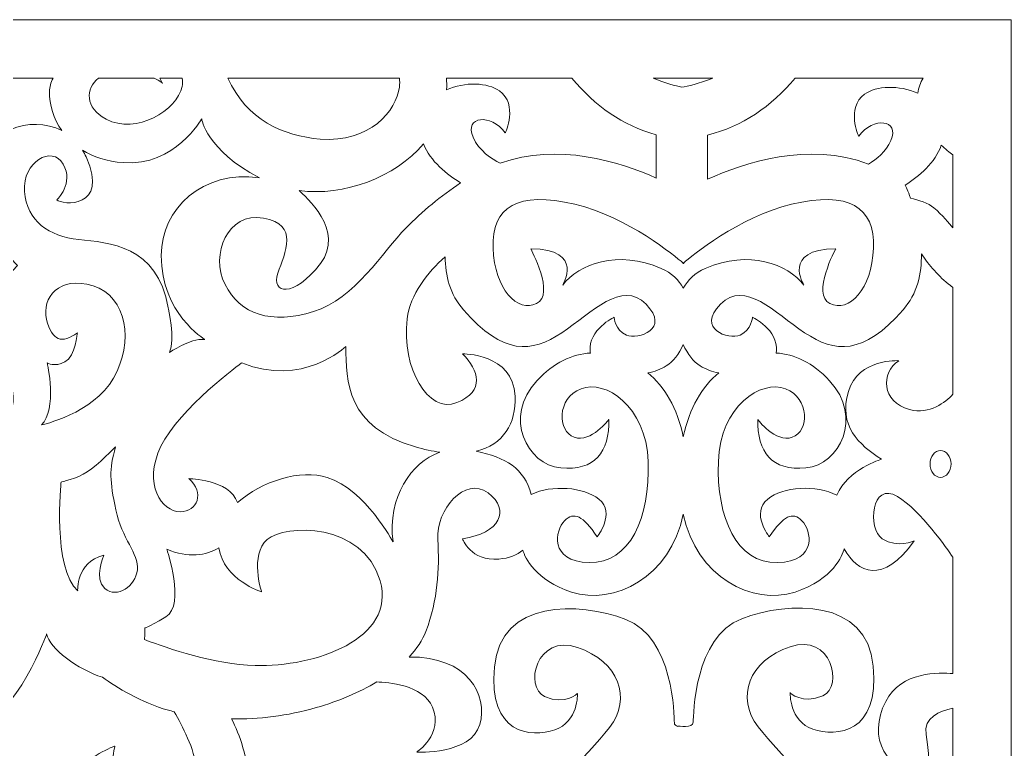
# Model space of a CAD drawing. Header units: centimetres. Extents: x 11.9 to 35.9, y -12.9 to 10.3.
# Drawn here: x 18.739 to 23.257, y 6.989 to 10.312 of the extents above; entities that cross this region are included whole.
import ezdxf

# ---------------------------------------------------------------- set-up
doc = ezdxf.new("R2010")
doc.units = ezdxf.units.CM
doc.header["$MEASUREMENT"] = 0
doc.layers.add('layer 1', color=7, linetype='Continuous')

msp = doc.modelspace()

# ---------------------------------------------------------------- linework, layer by layer
at = {"layer": 'layer 1', "color": 242, "lineweight": 9}
for points, knots in [([(11.89757, 10.312), (11.89757, 10.312), (23.25708, 10.312), (23.25708, 10.312), (23.25708, 10.312), (23.25708, 10.312), (23.25708, -12.93846), (23.25708, -12.93846), (23.25708, -12.93846), (23.25708, -12.93846), (11.89757, -12.93846), (11.89757, -12.93846), (11.89757, -12.93846), (11.89757, -12.93846), (11.89757, 10.312), (11.89757, 10.312)], [0, 0, 0, 0, 0.2, 0.2, 0.2, 0.2, 0.4, 0.4, 0.4, 0.4, 0.6, 0.6, 0.6, 0.6, 1, 1, 1, 1]), ([(18.33867, 10.04628), (18.33867, 10.04628), (18.89062, 10.04628), (18.89062, 10.04628), (18.89062, 10.04628), (18.87984, 10.02545), (18.87385, 10.00485), (18.87385, 9.98609), (18.87385, 9.98609), (18.87385, 9.92591), (18.89172, 9.8622), (18.92984, 9.8073), (18.92984, 9.8073), (18.78648, 9.88213), (18.58228, 9.80247), (18.54115, 9.64105), (18.54115, 9.64105), (18.48703, 9.42845), (18.72775, 9.1934), (18.72775, 9.1934), (18.72775, 9.1934), (18.60306, 9.07366), (18.66382, 8.87228), (18.66382, 8.87228), (18.66382, 8.87228), (18.5775, 8.9267), (18.46883, 8.94032), (18.42086, 8.80701), (18.42086, 8.80701), (18.3729, 8.67366), (18.49118, 8.61924), (18.49118, 8.61924), (18.49118, 8.61924), (18.46883, 8.68728), (18.51994, 8.76348), (18.59667, 8.7526), (18.59667, 8.7526), (18.67343, 8.74172), (18.74054, 8.61654), (18.69258, 8.5131), (18.69258, 8.5131), (18.64463, 8.40978), (18.46238, 8.41791), (18.25138, 8.57571), (18.25138, 8.57571), (18.04039, 8.73353), (17.96912, 9.03485), (17.99527, 9.22755), (17.99527, 9.22755), (18.00597, 9.30667), (18.03133, 9.37639), (18.05757, 9.43115), (18.05757, 9.43115), (18.11685, 9.37416), (18.19137, 9.34662), (18.27403, 9.34662), (18.27403, 9.34662), (18.43386, 9.34662), (18.53138, 9.50213), (18.53138, 9.50213), (18.53138, 9.50213), (18.36491, 9.47205), (18.259, 9.52791), (18.18837, 9.65666), (18.18837, 9.65666), (18.11775, 9.78545), (18.19341, 9.90997), (18.3195, 10.0259), (18.3195, 10.0259), (18.32608, 10.03194), (18.33246, 10.03877), (18.33867, 10.04628)], [0, 0, 0, 0, 0.0526316, 0.0526316, 0.0526316, 0.0526316, 0.1052632, 0.1052632, 0.1052632, 0.1052632, 0.1578947, 0.1578947, 0.1578947, 0.1578947, 0.2105263, 0.2105263, 0.2105263, 0.2105263, 0.2631579, 0.2631579, 0.2631579, 0.2631579, 0.3157895, 0.3157895, 0.3157895, 0.3157895, 0.3684211, 0.3684211, 0.3684211, 0.3684211, 0.4210526, 0.4210526, 0.4210526, 0.4210526, 0.4736842, 0.4736842, 0.4736842, 0.4736842, 0.5263158, 0.5263158, 0.5263158, 0.5263158, 0.5789474, 0.5789474, 0.5789474, 0.5789474, 0.6315789, 0.6315789, 0.6315789, 0.6315789, 0.6842105, 0.6842105, 0.6842105, 0.6842105, 0.7368421, 0.7368421, 0.7368421, 0.7368421, 0.7894737, 0.7894737, 0.7894737, 0.7894737, 0.8421053, 0.8421053, 0.8421053, 0.8421053, 0.8947368, 0.8947368, 0.8947368, 0.8947368, 1, 1, 1, 1]), ([(19.09697, 10.04628), (19.09697, 10.04628), (19.35146, 10.04628), (19.35146, 10.04628), (19.35146, 10.04628), (19.38039, 10.03387), (19.38919, 10.02265), (19.38919, 10.02265), (19.38919, 10.02265), (19.38539, 10.03085), (19.38148, 10.03872), (19.37748, 10.04628), (19.37748, 10.04628), (19.37748, 10.04628), (19.47912, 10.04628), (19.47912, 10.04628), (19.47912, 10.04628), (19.48081, 10.03244), (19.48083, 10.01984), (19.47847, 10.0086), (19.47847, 10.0086), (19.45529, 9.89892), (19.2703, 9.78647), (19.13152, 9.85959), (19.13152, 9.85959), (19.03567, 9.91011), (19.03758, 9.99954), (19.09697, 10.04628)], [0, 0, 0, 0, 0.125, 0.125, 0.125, 0.125, 0.25, 0.25, 0.25, 0.25, 0.375, 0.375, 0.375, 0.375, 0.5, 0.5, 0.5, 0.5, 0.625, 0.625, 0.625, 0.625, 0.75, 0.75, 0.75, 0.75, 1, 1, 1, 1]), ([(19.68715, 10.04628), (19.68715, 10.04628), (20.46863, 10.04628), (20.46863, 10.04628), (20.46863, 10.04628), (20.47054, 10.03385), (20.47069, 10.02036), (20.46894, 10.00595), (20.46894, 10.00595), (20.45588, 9.89848), (20.33395, 9.75017), (20.10747, 9.76875), (20.10747, 9.76875), (19.93957, 9.78248), (19.77162, 9.85738), (19.68715, 10.04628)], [0, 0, 0, 0, 0.2, 0.2, 0.2, 0.2, 0.4, 0.4, 0.4, 0.4, 0.6, 0.6, 0.6, 0.6, 1, 1, 1, 1]), ([(20.68289, 10.04628), (20.68289, 10.04628), (21.2543, 10.04628), (21.2543, 10.04628), (21.2543, 10.04628), (21.3608, 9.91982), (21.48671, 9.83008), (21.63867, 9.78842), (21.63867, 9.78842), (21.63867, 9.78842), (21.63867, 9.59128), (21.63867, 9.59128), (21.63867, 9.59128), (21.47384, 9.66492), (21.19101, 9.75415), (20.928, 9.65837), (20.928, 9.65837), (20.88923, 9.67781), (20.8314, 9.71564), (20.80483, 9.77703), (20.80483, 9.77703), (20.76296, 9.87379), (20.88557, 9.88647), (20.9514, 9.79738), (20.9514, 9.79738), (20.9514, 9.79738), (21.0112, 9.92467), (20.92447, 9.98832), (20.92447, 9.98832), (20.8725, 10.02645), (20.7669, 10.0307), (20.68346, 9.99305), (20.68346, 9.99305), (20.68488, 10.01176), (20.68461, 10.0295), (20.68289, 10.04628)], [0, 0, 0, 0, 0.1, 0.1, 0.1, 0.1, 0.2, 0.2, 0.2, 0.2, 0.3, 0.3, 0.3, 0.3, 0.4, 0.4, 0.4, 0.4, 0.5, 0.5, 0.5, 0.5, 0.6, 0.6, 0.6, 0.6, 0.7, 0.7, 0.7, 0.7, 0.8, 0.8, 0.8, 0.8, 1, 1, 1, 1]), ([(21.625, 10.04628), (21.625, 10.04628), (21.89658, 10.04628), (21.89658, 10.04628), (21.89658, 10.04628), (21.83087, 10.0205), (21.78267, 10.00959), (21.75618, 10.00506), (21.75618, 10.00506), (21.72672, 10.01128), (21.68211, 10.02329), (21.625, 10.04628)], [0, 0, 0, 0, 0.25, 0.25, 0.25, 0.25, 0.5, 0.5, 0.5, 0.5, 1, 1, 1, 1]), ([(22.27286, 10.04628), (22.27286, 10.04628), (22.85624, 10.04628), (22.85624, 10.04628), (22.85624, 10.04628), (22.84349, 10.0259), (22.83439, 10.00306), (22.83115, 9.97764), (22.83115, 9.97764), (22.74758, 10.01576), (22.64142, 10.01158), (22.58925, 9.97328), (22.58925, 9.97328), (22.50252, 9.90967), (22.56233, 9.78239), (22.56233, 9.78239), (22.56233, 9.78239), (22.62815, 9.87147), (22.75075, 9.85874), (22.70887, 9.76204), (22.70887, 9.76204), (22.6868, 9.71104), (22.64312, 9.67624), (22.60672, 9.65487), (22.60672, 9.65487), (22.33405, 9.75902), (22.03828, 9.66095), (21.87365, 9.58543), (21.87365, 9.58543), (21.87365, 9.58543), (21.87365, 9.78711), (21.87365, 9.78711), (21.87365, 9.78711), (22.03223, 9.8262), (22.16285, 9.91672), (22.27286, 10.04628)], [0, 0, 0, 0, 0.1, 0.1, 0.1, 0.1, 0.2, 0.2, 0.2, 0.2, 0.3, 0.3, 0.3, 0.3, 0.4, 0.4, 0.4, 0.4, 0.5, 0.5, 0.5, 0.5, 0.6, 0.6, 0.6, 0.6, 0.7, 0.7, 0.7, 0.7, 0.8, 0.8, 0.8, 0.8, 1, 1, 1, 1]), ([(19.02416, 9.71835), (19.03014, 9.70857), (19.03573, 9.69816), (19.04075, 9.6871), (19.04075, 9.6871), (19.14897, 9.44972), (18.92838, 9.46744), (18.90754, 9.49221), (18.90754, 9.49221), (18.90754, 9.49221), (18.98693, 9.56654), (18.9365, 9.65451), (18.9365, 9.65451), (18.88606, 9.74253), (18.74986, 9.66526), (18.75994, 9.53003), (18.75994, 9.53003), (18.77003, 9.3948), (18.87089, 9.32611), (19.0071, 9.3111), (19.0071, 9.3111), (19.14325, 9.29606), (19.36548, 9.28671), (19.41545, 8.99972), (19.41545, 8.99972), (19.41545, 8.99972), (19.44711, 8.85872), (19.42152, 8.79614), (19.42152, 8.79614), (19.42152, 8.79614), (19.511, 8.86144), (19.58136, 8.85597), (19.58136, 8.85597), (19.58136, 8.85597), (19.38314, 8.97478), (19.38314, 9.23786), (19.38314, 9.23786), (19.38314, 9.45331), (19.57413, 9.62823), (19.83039, 9.59245), (19.83039, 9.59245), (19.58747, 9.7185), (19.56747, 9.86138), (19.56747, 9.86138), (19.56747, 9.86138), (19.56747, 9.86138), (19.4455, 9.64273), (19.21032, 9.66127), (19.21032, 9.66127), (19.13483, 9.66719), (19.07315, 9.68804), (19.02416, 9.71835)], [0, 0, 0, 0, 0.0714286, 0.0714286, 0.0714286, 0.0714286, 0.1428571, 0.1428571, 0.1428571, 0.1428571, 0.2142857, 0.2142857, 0.2142857, 0.2142857, 0.2857143, 0.2857143, 0.2857143, 0.2857143, 0.3571429, 0.3571429, 0.3571429, 0.3571429, 0.4285714, 0.4285714, 0.4285714, 0.4285714, 0.5, 0.5, 0.5, 0.5, 0.5714286, 0.5714286, 0.5714286, 0.5714286, 0.6428571, 0.6428571, 0.6428571, 0.6428571, 0.7142857, 0.7142857, 0.7142857, 0.7142857, 0.7857143, 0.7857143, 0.7857143, 0.7857143, 0.8571429, 0.8571429, 0.8571429, 0.8571429, 1, 1, 1, 1]), ([(20.57881, 9.74675), (20.44863, 9.59359), (20.21577, 9.50746), (20.01118, 9.53381), (20.01118, 9.53381), (20.03728, 9.51238), (20.22357, 9.35129), (20.10891, 9.20167), (20.10891, 9.20167), (19.98583, 9.04107), (19.88193, 9.06435), (19.91471, 9.15749), (19.91471, 9.15749), (19.94755, 9.25059), (20.01319, 9.38095), (19.84905, 9.40886), (19.84905, 9.40886), (19.68494, 9.43681), (19.60564, 9.24361), (19.67404, 9.10624), (19.67404, 9.10624), (19.7424, 8.96889), (19.88537, 8.92364), (20.07695, 8.98293), (20.07695, 8.98293), (20.2686, 9.04224), (20.39056, 9.25352), (20.49943, 9.3647), (20.49943, 9.3647), (20.57157, 9.43839), (20.65898, 9.51041), (20.74781, 9.56897), (20.74781, 9.56897), (20.68546, 9.60663), (20.60976, 9.66788), (20.57881, 9.74675)], [0, 0, 0, 0, 0.1, 0.1, 0.1, 0.1, 0.2, 0.2, 0.2, 0.2, 0.3, 0.3, 0.3, 0.3, 0.4, 0.4, 0.4, 0.4, 0.5, 0.5, 0.5, 0.5, 0.6, 0.6, 0.6, 0.6, 0.7, 0.7, 0.7, 0.7, 0.8, 0.8, 0.8, 0.8, 1, 1, 1, 1]), ([(22.99136, 9.69647), (22.99136, 9.69647), (22.99136, 9.36405), (22.99136, 9.36405), (22.99136, 9.36405), (22.97581, 9.38389), (22.94324, 9.42314), (22.90525, 9.45549), (22.90525, 9.45549), (22.87884, 9.47797), (22.83545, 9.49154), (22.79837, 9.4995), (22.79837, 9.4995), (22.78675, 9.53196), (22.77698, 9.55362), (22.77435, 9.55921), (22.77435, 9.55921), (22.83747, 9.59876), (22.91124, 9.66142), (22.93836, 9.74128), (22.93836, 9.74128), (22.95723, 9.72308), (22.97576, 9.70805), (22.99136, 9.69647)], [0, 0, 0, 0, 0.1428571, 0.1428571, 0.1428571, 0.1428571, 0.2857143, 0.2857143, 0.2857143, 0.2857143, 0.4285714, 0.4285714, 0.4285714, 0.4285714, 0.5714286, 0.5714286, 0.5714286, 0.5714286, 0.7142857, 0.7142857, 0.7142857, 0.7142857, 1, 1, 1, 1]), ([(21.76258, 9.08889), (21.74187, 9.12646), (21.70931, 9.15841), (21.6621, 9.17913), (21.6621, 9.17913), (21.4639, 9.26633), (21.28552, 9.19884), (21.21287, 9.10323), (21.21287, 9.10323), (21.21287, 9.10323), (21.31525, 9.26633), (21.06748, 9.26911), (21.06748, 9.26911), (21.06748, 9.26911), (21.1798, 9.06109), (21.09388, 9.01892), (21.09388, 9.01892), (21.00801, 8.97672), (20.9023, 9.08357), (20.89565, 9.27192), (20.89565, 9.27192), (20.88907, 9.46032), (21.00801, 9.5334), (21.269, 9.47153), (21.269, 9.47153), (21.50982, 9.41446), (21.72817, 9.23288), (21.76043, 9.2052), (21.76043, 9.2052), (21.76043, 9.2052), (21.76064, 9.20167), (21.76064, 9.20167), (21.76064, 9.20167), (21.76064, 9.20167), (21.76135, 9.20225), (21.76258, 9.20336), (21.76258, 9.20336), (21.76387, 9.20225), (21.76451, 9.20167), (21.76451, 9.20167), (21.76451, 9.20167), (21.76451, 9.20167), (21.76472, 9.2052), (21.76472, 9.2052), (21.76472, 9.2052), (21.7969, 9.2328), (22.01523, 9.41443), (22.25615, 9.47153), (22.25615, 9.47153), (22.51718, 9.5334), (22.63607, 9.46032), (22.62948, 9.27192), (22.62948, 9.27192), (22.62289, 9.08357), (22.51718, 8.97672), (22.43126, 9.01892), (22.43126, 9.01892), (22.34536, 9.06109), (22.4577, 9.26911), (22.4577, 9.26911), (22.4577, 9.26911), (22.20992, 9.26633), (22.31233, 9.10323), (22.31233, 9.10323), (22.31233, 9.10323), (22.23964, 9.19884), (22.06126, 9.26633), (21.86306, 9.17913), (21.86306, 9.17913), (21.81584, 9.15841), (21.78328, 9.12646), (21.76258, 9.08889)], [0, 0, 0, 0, 0.0526316, 0.0526316, 0.0526316, 0.0526316, 0.1052632, 0.1052632, 0.1052632, 0.1052632, 0.1578947, 0.1578947, 0.1578947, 0.1578947, 0.2105263, 0.2105263, 0.2105263, 0.2105263, 0.2631579, 0.2631579, 0.2631579, 0.2631579, 0.3157895, 0.3157895, 0.3157895, 0.3157895, 0.3684211, 0.3684211, 0.3684211, 0.3684211, 0.4210526, 0.4210526, 0.4210526, 0.4210526, 0.4736842, 0.4736842, 0.4736842, 0.4736842, 0.5263158, 0.5263158, 0.5263158, 0.5263158, 0.5789474, 0.5789474, 0.5789474, 0.5789474, 0.6315789, 0.6315789, 0.6315789, 0.6315789, 0.6842105, 0.6842105, 0.6842105, 0.6842105, 0.7368421, 0.7368421, 0.7368421, 0.7368421, 0.7894737, 0.7894737, 0.7894737, 0.7894737, 0.8421053, 0.8421053, 0.8421053, 0.8421053, 0.8947368, 0.8947368, 0.8947368, 0.8947368, 1, 1, 1, 1]), ([(20.67706, 9.23267), (20.59813, 9.16097), (20.51673, 9.06167), (20.5038, 8.94959), (20.5038, 8.94959), (20.47768, 8.7235), (20.59963, 8.51594), (20.73024, 8.56781), (20.73024, 8.56781), (20.86092, 8.61971), (20.83043, 8.71608), (20.75638, 8.79024), (20.75638, 8.79024), (20.75638, 8.79024), (20.98722, 8.79392), (20.99592, 8.59749), (20.99592, 8.59749), (21.00148, 8.47208), (20.94268, 8.37632), (20.81791, 8.34654), (20.81791, 8.34654), (20.95283, 8.31872), (21.03815, 8.26868), (21.06921, 8.14949), (21.06921, 8.14949), (21.16274, 8.19456), (21.31097, 8.18347), (21.37788, 8.12836), (21.37788, 8.12836), (21.4561, 8.06391), (21.37031, 7.95664), (21.37031, 7.95664), (21.37031, 7.95664), (21.30475, 8.0532), (21.26442, 8.0725), (21.2215, 8.02962), (21.2215, 8.02962), (21.17867, 7.98669), (21.14825, 7.84442), (21.33369, 7.83919), (21.33369, 7.83919), (21.51909, 7.83389), (21.61185, 8.04433), (21.60255, 8.29943), (21.60255, 8.29943), (21.59326, 8.55462), (21.40785, 8.67298), (21.29657, 8.63087), (21.29657, 8.63087), (21.18533, 8.58878), (21.18842, 8.43624), (21.26566, 8.4099), (21.26566, 8.4099), (21.34296, 8.38364), (21.42332, 8.49149), (21.42332, 8.49149), (21.42332, 8.49149), (21.42637, 8.34418), (21.35839, 8.25475), (21.20386, 8.27056), (21.20386, 8.27056), (21.04936, 8.28631), (20.94116, 8.49938), (21.09571, 8.66771), (21.09571, 8.66771), (21.17261, 8.75145), (21.25714, 8.78896), (21.33978, 8.79387), (21.33978, 8.79387), (21.33917, 8.79669), (21.33866, 8.79948), (21.33836, 8.80237), (21.33836, 8.80237), (21.32851, 8.90082), (21.44738, 8.95699), (21.44738, 8.95699), (21.44738, 8.95699), (21.44738, 8.95699), (21.45064, 8.89797), (21.50354, 8.87551), (21.50354, 8.87551), (21.55638, 8.85298), (21.70504, 8.90361), (21.59275, 9.01609), (21.59275, 9.01609), (21.48043, 9.12853), (21.34869, 8.97922), (21.20933, 8.88656), (21.20933, 8.88656), (21.06997, 8.79392), (20.94366, 8.78277), (20.76077, 8.99035), (20.76077, 8.99035), (20.69924, 9.06016), (20.67807, 9.14748), (20.67706, 9.23267)], [0, 0, 0, 0, 0.04, 0.04, 0.04, 0.04, 0.08, 0.08, 0.08, 0.08, 0.12, 0.12, 0.12, 0.12, 0.16, 0.16, 0.16, 0.16, 0.2, 0.2, 0.2, 0.2, 0.24, 0.24, 0.24, 0.24, 0.28, 0.28, 0.28, 0.28, 0.32, 0.32, 0.32, 0.32, 0.36, 0.36, 0.36, 0.36, 0.4, 0.4, 0.4, 0.4, 0.44, 0.44, 0.44, 0.44, 0.48, 0.48, 0.48, 0.48, 0.52, 0.52, 0.52, 0.52, 0.56, 0.56, 0.56, 0.56, 0.6, 0.6, 0.6, 0.6, 0.64, 0.64, 0.64, 0.64, 0.68, 0.68, 0.68, 0.68, 0.72, 0.72, 0.72, 0.72, 0.76, 0.76, 0.76, 0.76, 0.8, 0.8, 0.8, 0.8, 0.84, 0.84, 0.84, 0.84, 0.88, 0.88, 0.88, 0.88, 0.92, 0.92, 0.92, 0.92, 1, 1, 1, 1]), ([(22.99136, 9.09242), (22.99136, 9.09242), (22.99136, 8.60593), (22.99136, 8.60593), (22.99136, 8.60593), (22.95793, 8.57054), (22.88589, 8.5115), (22.79419, 8.5363), (22.79419, 8.5363), (22.66633, 8.5709), (22.66055, 8.70448), (22.74474, 8.7589), (22.74474, 8.7589), (22.74474, 8.7589), (22.56172, 8.77124), (22.51522, 8.61792), (22.51522, 8.61792), (22.46873, 8.46458), (22.56229, 8.37547), (22.66589, 8.31012), (22.66589, 8.31012), (22.66589, 8.31012), (22.51066, 8.26261), (22.46273, 8.14602), (22.46273, 8.14602), (22.36975, 8.19506), (22.21585, 8.18481), (22.14725, 8.12836), (22.14725, 8.12836), (22.06905, 8.06391), (22.15479, 7.95664), (22.15479, 7.95664), (22.15479, 7.95664), (22.2204, 8.0532), (22.26077, 8.0725), (22.30365, 8.02962), (22.30365, 8.02962), (22.34653, 7.98669), (22.37694, 7.84442), (22.1915, 7.83919), (22.1915, 7.83919), (22.00603, 7.83389), (21.91332, 8.04433), (21.9226, 8.29943), (21.9226, 8.29943), (21.93189, 8.55462), (22.1173, 8.67298), (22.22856, 8.63087), (22.22856, 8.63087), (22.33982, 8.58878), (22.33673, 8.43624), (22.2595, 8.4099), (22.2595, 8.4099), (22.18221, 8.38364), (22.10188, 8.49149), (22.10188, 8.49149), (22.10188, 8.49149), (22.09879, 8.34418), (22.16674, 8.25475), (22.32129, 8.27056), (22.32129, 8.27056), (22.47581, 8.28631), (22.58399, 8.49938), (22.42946, 8.66771), (22.42946, 8.66771), (22.35257, 8.75145), (22.26801, 8.78896), (22.18535, 8.79387), (22.18535, 8.79387), (22.18601, 8.79669), (22.18651, 8.79948), (22.1868, 8.80237), (22.1868, 8.80237), (22.19672, 8.90082), (22.07781, 8.95699), (22.07781, 8.95699), (22.07781, 8.95699), (22.07781, 8.95699), (22.07448, 8.89797), (22.02165, 8.87551), (22.02165, 8.87551), (21.96874, 8.85298), (21.82009, 8.90361), (21.93244, 9.01609), (21.93244, 9.01609), (22.04471, 9.12853), (22.17647, 8.97922), (22.31585, 8.88656), (22.31585, 8.88656), (22.45519, 8.79392), (22.58151, 8.78277), (22.76445, 8.99035), (22.76445, 8.99035), (22.82926, 9.06393), (22.84925, 9.15701), (22.84812, 9.24652), (22.84812, 9.24652), (22.88306, 9.19342), (22.92661, 9.14173), (22.97983, 9.10178), (22.97983, 9.10178), (22.98385, 9.09876), (22.98768, 9.09563), (22.99136, 9.09242)], [0, 0, 0, 0, 0.037037, 0.037037, 0.037037, 0.037037, 0.0740741, 0.0740741, 0.0740741, 0.0740741, 0.1111111, 0.1111111, 0.1111111, 0.1111111, 0.1481481, 0.1481481, 0.1481481, 0.1481481, 0.1851852, 0.1851852, 0.1851852, 0.1851852, 0.2222222, 0.2222222, 0.2222222, 0.2222222, 0.2592593, 0.2592593, 0.2592593, 0.2592593, 0.2962963, 0.2962963, 0.2962963, 0.2962963, 0.3333333, 0.3333333, 0.3333333, 0.3333333, 0.3703704, 0.3703704, 0.3703704, 0.3703704, 0.4074074, 0.4074074, 0.4074074, 0.4074074, 0.4444444, 0.4444444, 0.4444444, 0.4444444, 0.4814815, 0.4814815, 0.4814815, 0.4814815, 0.5185185, 0.5185185, 0.5185185, 0.5185185, 0.5555556, 0.5555556, 0.5555556, 0.5555556, 0.5925926, 0.5925926, 0.5925926, 0.5925926, 0.6296296, 0.6296296, 0.6296296, 0.6296296, 0.6666667, 0.6666667, 0.6666667, 0.6666667, 0.7037037, 0.7037037, 0.7037037, 0.7037037, 0.7407407, 0.7407407, 0.7407407, 0.7407407, 0.7777778, 0.7777778, 0.7777778, 0.7777778, 0.8148148, 0.8148148, 0.8148148, 0.8148148, 0.8518519, 0.8518519, 0.8518519, 0.8518519, 0.8888889, 0.8888889, 0.8888889, 0.8888889, 0.9259259, 0.9259259, 0.9259259, 0.9259259, 1, 1, 1, 1]), ([(18.86367, 8.74859), (18.86367, 8.74859), (18.91149, 8.53728), (18.83674, 8.46599), (18.83674, 8.46599), (18.83674, 8.46599), (19.07304, 8.51693), (19.16572, 8.67986), (19.16572, 8.67986), (19.25846, 8.84278), (19.22856, 9.05153), (19.07304, 9.09992), (19.07304, 9.09992), (18.91749, 9.14825), (18.83674, 9.04644), (18.86064, 8.94715), (18.86064, 8.94715), (18.8846, 8.84784), (18.93245, 8.83517), (19.00125, 8.88607), (19.00125, 8.88607), (19.00125, 8.88607), (18.99225, 8.77916), (18.94443, 8.75368), (18.94443, 8.75368), (18.89655, 8.72824), (18.86367, 8.74859), (18.86367, 8.74859)], [0, 0, 0, 0, 0.125, 0.125, 0.125, 0.125, 0.25, 0.25, 0.25, 0.25, 0.375, 0.375, 0.375, 0.375, 0.5, 0.5, 0.5, 0.5, 0.625, 0.625, 0.625, 0.625, 0.75, 0.75, 0.75, 0.75, 1, 1, 1, 1]), ([(20.65271, 8.3424), (20.61835, 8.3471), (20.5814, 8.3549), (20.54182, 8.36615), (20.54182, 8.36615), (20.22827, 8.4551), (20.22507, 8.66793), (20.22507, 8.82357), (20.22507, 8.82357), (20.22507, 8.82357), (20.02473, 8.63452), (19.75037, 8.74942), (19.75037, 8.74942), (19.75037, 8.74942), (19.46627, 8.54196), (19.38187, 8.3689), (19.38187, 8.3689), (19.29748, 8.19588), (19.38737, 8.07074), (19.46879, 8.07074), (19.46879, 8.07074), (19.55015, 8.07074), (19.58128, 8.1584), (19.50949, 8.22149), (19.50949, 8.22149), (19.50949, 8.22149), (19.69204, 8.21972), (19.73131, 8.11231), (19.73131, 8.11231), (19.83834, 8.21035), (20.02024, 8.26605), (20.13981, 8.22727), (20.13981, 8.22727), (20.3147, 8.17055), (20.43962, 7.9332), (20.43962, 7.9332), (20.43962, 7.9332), (20.41395, 8.13801), (20.52184, 8.2944), (20.65271, 8.3424)], [0, 0, 0, 0, 0.0909091, 0.0909091, 0.0909091, 0.0909091, 0.1818182, 0.1818182, 0.1818182, 0.1818182, 0.2727273, 0.2727273, 0.2727273, 0.2727273, 0.3636364, 0.3636364, 0.3636364, 0.3636364, 0.4545455, 0.4545455, 0.4545455, 0.4545455, 0.5454545, 0.5454545, 0.5454545, 0.5454545, 0.6363636, 0.6363636, 0.6363636, 0.6363636, 0.7272727, 0.7272727, 0.7272727, 0.7272727, 0.8181818, 0.8181818, 0.8181818, 0.8181818, 1, 1, 1, 1]), ([(21.76258, 8.41133), (21.73543, 8.54435), (21.67592, 8.64188), (21.60073, 8.70345), (21.60073, 8.70345), (21.63161, 8.70917), (21.66076, 8.71944), (21.68524, 8.73491), (21.68524, 8.73491), (21.71645, 8.75463), (21.7435, 8.7897), (21.76258, 8.83207), (21.76258, 8.83207), (21.78163, 8.7897), (21.80877, 8.75463), (21.8399, 8.73491), (21.8399, 8.73491), (21.86436, 8.71944), (21.8935, 8.70917), (21.92442, 8.70345), (21.92442, 8.70345), (21.84923, 8.64188), (21.78976, 8.54435), (21.76258, 8.41133)], [0, 0, 0, 0, 0.1428571, 0.1428571, 0.1428571, 0.1428571, 0.2857143, 0.2857143, 0.2857143, 0.2857143, 0.4285714, 0.4285714, 0.4285714, 0.4285714, 0.5714286, 0.5714286, 0.5714286, 0.5714286, 0.7142857, 0.7142857, 0.7142857, 0.7142857, 1, 1, 1, 1]), ([(18.92667, 8.20595), (18.92667, 8.20595), (18.88674, 7.81177), (19.00252, 7.70982), (19.00252, 7.70982), (19.00252, 7.70982), (18.99168, 7.8396), (19.12194, 7.87311), (19.12194, 7.87311), (19.12194, 7.87311), (19.07277, 7.76637), (19.12683, 7.72034), (19.12683, 7.72034), (19.18091, 7.67434), (19.26695, 7.73079), (19.27437, 7.80613), (19.27437, 7.80613), (19.28172, 7.88142), (19.20306, 7.94631), (19.176, 8.08021), (19.176, 8.08021), (19.14897, 8.21411), (19.14479, 8.25728), (19.17474, 8.36677), (19.17474, 8.36677), (19.17474, 8.36677), (19.09392, 8.28276), (19.04613, 8.25221), (19.04613, 8.25221), (18.99824, 8.22165), (18.92667, 8.20595), (18.92667, 8.20595)], [0, 0, 0, 0, 0.1111111, 0.1111111, 0.1111111, 0.1111111, 0.2222222, 0.2222222, 0.2222222, 0.2222222, 0.3333333, 0.3333333, 0.3333333, 0.3333333, 0.4444444, 0.4444444, 0.4444444, 0.4444444, 0.5555556, 0.5555556, 0.5555556, 0.5555556, 0.6666667, 0.6666667, 0.6666667, 0.6666667, 0.7777778, 0.7777778, 0.7777778, 0.7777778, 1, 1, 1, 1]), ([(22.93505, 8.34991), (22.96147, 8.34991), (22.98303, 8.32238), (22.98303, 8.28868), (22.98303, 8.28868), (22.98303, 8.25493), (22.96147, 8.22748), (22.93505, 8.22748), (22.93505, 8.22748), (22.90866, 8.22748), (22.88712, 8.25493), (22.88712, 8.28868), (22.88712, 8.28868), (22.88712, 8.32238), (22.90866, 8.34991), (22.93505, 8.34991)], [0, 0, 0, 0, 0.2, 0.2, 0.2, 0.2, 0.4, 0.4, 0.4, 0.4, 0.6, 0.6, 0.6, 0.6, 1, 1, 1, 1]), ([(22.99136, 7.86305), (22.99136, 7.86305), (22.99136, 7.33335), (22.99136, 7.33335), (22.99136, 7.33335), (22.93196, 7.33926), (22.75484, 7.34437), (22.68506, 7.20675), (22.68506, 7.20675), (22.60067, 7.04021), (22.68121, 6.88674), (22.88456, 6.85409), (22.88456, 6.85409), (22.88456, 6.85409), (22.8884, 6.92594), (22.86923, 7.05652), (22.86923, 7.05652), (22.85811, 7.13221), (22.92941, 7.16297), (22.99136, 7.17544), (22.99136, 7.17544), (22.99136, 7.17544), (22.99136, 6.778), (22.99136, 6.778), (22.99136, 6.778), (22.92619, 6.80438), (22.85601, 6.82016), (22.78656, 6.81801), (22.78656, 6.81801), (22.55758, 6.81095), (22.46184, 6.59832), (22.46184, 6.59832), (22.46184, 6.59832), (22.42023, 6.7755), (22.2079, 6.95617), (22.10381, 7.09086), (22.10381, 7.09086), (21.99974, 7.22551), (22.06217, 7.39204), (22.24953, 7.4558), (22.24953, 7.4558), (22.43689, 7.51959), (22.49517, 7.2751), (22.39941, 7.23259), (22.39941, 7.23259), (22.30365, 7.19006), (22.24953, 7.24675), (22.24953, 7.24675), (22.24953, 7.24675), (22.24953, 7.24675), (22.24537, 7.11566), (22.35361, 7.08025), (22.35361, 7.08025), (22.46184, 7.0448), (22.65754, 7.05897), (22.62839, 7.36724), (22.62839, 7.36724), (22.59925, 7.67554), (22.24537, 7.66487), (22.02886, 7.58337), (22.02886, 7.58337), (21.81237, 7.50187), (21.80822, 7.14044), (21.80822, 7.11213), (21.80822, 7.11213), (21.80822, 7.08375), (21.73747, 7.0944), (21.73747, 7.0944), (21.73747, 7.0944), (21.73747, 7.0944), (21.73814, 7.0921), (21.73814, 7.0921), (21.73814, 7.0921), (21.72872, 7.09489), (21.7219, 7.09995), (21.7219, 7.10872), (21.7219, 7.10872), (21.7219, 7.13703), (21.71774, 7.49849), (21.50125, 7.57997), (21.50125, 7.57997), (21.28475, 7.66145), (20.93089, 7.67213), (20.90176, 7.36385), (20.90176, 7.36385), (20.87259, 7.05556), (21.06826, 7.04139), (21.17648, 7.07683), (21.17648, 7.07683), (21.28475, 7.11225), (21.28058, 7.24338), (21.28058, 7.24338), (21.28058, 7.24338), (21.28058, 7.24338), (21.22649, 7.18666), (21.13074, 7.22916), (21.13074, 7.22916), (21.03497, 7.27173), (21.09326, 7.51623), (21.28058, 7.45246), (21.28058, 7.45246), (21.46795, 7.38864), (21.53038, 7.22209), (21.42631, 7.08746), (21.42631, 7.08746), (21.32224, 6.9528), (21.1099, 6.77209), (21.06826, 6.59494), (21.06826, 6.59494), (21.06826, 6.59494), (20.97249, 6.80753), (20.74355, 6.81463), (20.74355, 6.81463), (20.55493, 6.82047), (20.36063, 6.69404), (20.27707, 6.58196), (20.27707, 6.58196), (20.25826, 6.62351), (20.22292, 6.66249), (20.16407, 6.69112), (20.16407, 6.69112), (20.02812, 6.75721), (19.82857, 6.74816), (19.65639, 6.61786), (19.65639, 6.61786), (19.72442, 6.68007), (19.76824, 6.75939), (19.77405, 6.83469), (19.77405, 6.83469), (19.78256, 6.94497), (19.73953, 7.05619), (19.70416, 7.12686), (19.70416, 7.12686), (19.8263, 7.12485), (19.95757, 7.14026), (20.08991, 7.17847), (20.08991, 7.17847), (20.19237, 7.208), (20.28678, 7.24807), (20.36608, 7.29522), (20.36608, 7.29522), (20.41466, 7.29429), (20.5757, 7.2832), (20.61958, 7.17968), (20.61958, 7.17968), (20.67152, 7.05738), (20.54772, 6.9758), (20.54772, 6.9758), (20.54772, 6.9758), (20.54772, 6.9758), (20.79527, 6.96221), (20.83518, 7.10152), (20.83518, 7.10152), (20.8736, 7.2355), (20.77909, 7.41343), (20.5126, 7.40877), (20.5126, 7.40877), (20.54811, 7.446), (20.57446, 7.4853), (20.58947, 7.52566), (20.58947, 7.52566), (20.64364, 7.67098), (20.65194, 7.80562), (20.64364, 7.94379), (20.64364, 7.94379), (20.63527, 8.08199), (20.76852, 8.23433), (20.87259, 8.15641), (20.87259, 8.15641), (20.97669, 8.07845), (20.92672, 7.97215), (20.75603, 7.94736), (20.75603, 7.94736), (20.75603, 7.94736), (20.79348, 7.84456), (20.92256, 7.85523), (20.92256, 7.85523), (20.9687, 7.85901), (21.00464, 7.87278), (21.03077, 7.89618), (21.03077, 7.89618), (21.04166, 7.86201), (21.08749, 7.75931), (21.2533, 7.70498), (21.2533, 7.70498), (21.44514, 7.64221), (21.70465, 7.77133), (21.76258, 8.06028), (21.76258, 8.06028), (21.82059, 7.77133), (22.08, 7.64221), (22.27184, 7.70498), (22.27184, 7.70498), (22.44718, 7.76241), (22.48825, 7.87391), (22.49592, 7.90133), (22.49592, 7.90133), (22.55668, 7.79384), (22.67189, 7.7363), (22.81548, 7.93791), (22.81548, 7.93791), (22.81548, 7.93791), (22.7388, 7.90203), (22.66973, 7.94769), (22.66973, 7.94769), (22.60067, 7.99346), (22.61985, 8.21219), (22.7388, 8.14037), (22.7388, 8.14037), (22.84515, 8.07615), (22.9668, 7.8997), (22.99136, 7.86305)], [0, 0, 0, 0, 0.0185185, 0.0185185, 0.0185185, 0.0185185, 0.037037, 0.037037, 0.037037, 0.037037, 0.0555556, 0.0555556, 0.0555556, 0.0555556, 0.0740741, 0.0740741, 0.0740741, 0.0740741, 0.0925926, 0.0925926, 0.0925926, 0.0925926, 0.1111111, 0.1111111, 0.1111111, 0.1111111, 0.1296296, 0.1296296, 0.1296296, 0.1296296, 0.1481481, 0.1481481, 0.1481481, 0.1481481, 0.1666667, 0.1666667, 0.1666667, 0.1666667, 0.1851852, 0.1851852, 0.1851852, 0.1851852, 0.2037037, 0.2037037, 0.2037037, 0.2037037, 0.2222222, 0.2222222, 0.2222222, 0.2222222, 0.2407407, 0.2407407, 0.2407407, 0.2407407, 0.2592593, 0.2592593, 0.2592593, 0.2592593, 0.2777778, 0.2777778, 0.2777778, 0.2777778, 0.2962963, 0.2962963, 0.2962963, 0.2962963, 0.3148148, 0.3148148, 0.3148148, 0.3148148, 0.3333333, 0.3333333, 0.3333333, 0.3333333, 0.3518519, 0.3518519, 0.3518519, 0.3518519, 0.3703704, 0.3703704, 0.3703704, 0.3703704, 0.3888889, 0.3888889, 0.3888889, 0.3888889, 0.4074074, 0.4074074, 0.4074074, 0.4074074, 0.4259259, 0.4259259, 0.4259259, 0.4259259, 0.4444444, 0.4444444, 0.4444444, 0.4444444, 0.462963, 0.462963, 0.462963, 0.462963, 0.4814815, 0.4814815, 0.4814815, 0.4814815, 0.5, 0.5, 0.5, 0.5, 0.5185185, 0.5185185, 0.5185185, 0.5185185, 0.537037, 0.537037, 0.537037, 0.537037, 0.5555556, 0.5555556, 0.5555556, 0.5555556, 0.5740741, 0.5740741, 0.5740741, 0.5740741, 0.5925926, 0.5925926, 0.5925926, 0.5925926, 0.6111111, 0.6111111, 0.6111111, 0.6111111, 0.6296296, 0.6296296, 0.6296296, 0.6296296, 0.6481481, 0.6481481, 0.6481481, 0.6481481, 0.6666667, 0.6666667, 0.6666667, 0.6666667, 0.6851852, 0.6851852, 0.6851852, 0.6851852, 0.7037037, 0.7037037, 0.7037037, 0.7037037, 0.7222222, 0.7222222, 0.7222222, 0.7222222, 0.7407407, 0.7407407, 0.7407407, 0.7407407, 0.7592593, 0.7592593, 0.7592593, 0.7592593, 0.7777778, 0.7777778, 0.7777778, 0.7777778, 0.7962963, 0.7962963, 0.7962963, 0.7962963, 0.8148148, 0.8148148, 0.8148148, 0.8148148, 0.8333333, 0.8333333, 0.8333333, 0.8333333, 0.8518519, 0.8518519, 0.8518519, 0.8518519, 0.8703704, 0.8703704, 0.8703704, 0.8703704, 0.8888889, 0.8888889, 0.8888889, 0.8888889, 0.9074074, 0.9074074, 0.9074074, 0.9074074, 0.9259259, 0.9259259, 0.9259259, 0.9259259, 0.9444444, 0.9444444, 0.9444444, 0.9444444, 0.962963, 0.962963, 0.962963, 0.962963, 1, 1, 1, 1]), ([(19.64617, 7.90708), (19.58766, 7.87076), (19.50509, 7.85961), (19.40892, 7.89959), (19.40892, 7.89959), (19.40892, 7.89959), (19.49503, 7.64605), (19.40445, 7.59164), (19.40445, 7.59164), (19.3139, 7.53725), (19.30857, 7.54176), (19.30857, 7.54176), (19.30857, 7.54176), (19.30857, 7.54176), (19.30903, 7.51951), (19.30639, 7.48851), (19.30639, 7.48851), (19.41591, 7.44633), (19.62456, 7.37601), (19.81159, 7.37033), (19.81159, 7.37033), (20.0801, 7.36219), (20.4574, 7.49007), (20.38064, 7.75671), (20.38064, 7.75671), (20.30392, 8.0234), (19.94584, 8.01519), (19.86593, 7.94446), (19.86593, 7.94446), (19.78599, 7.87373), (19.84012, 7.70642), (19.84012, 7.70642), (19.84012, 7.70642), (19.84012, 7.70642), (19.66814, 7.7591), (19.64617, 7.90708)], [0, 0, 0, 0, 0.1, 0.1, 0.1, 0.1, 0.2, 0.2, 0.2, 0.2, 0.3, 0.3, 0.3, 0.3, 0.4, 0.4, 0.4, 0.4, 0.5, 0.5, 0.5, 0.5, 0.6, 0.6, 0.6, 0.6, 0.7, 0.7, 0.7, 0.7, 0.8, 0.8, 0.8, 0.8, 1, 1, 1, 1]), ([(17.71829, 6.78972), (17.68783, 6.82452), (17.61393, 6.92045), (17.63004, 7.01643), (17.63004, 7.01643), (17.65022, 7.13662), (17.91753, 7.20531), (18.03355, 7.15381), (18.03355, 7.15381), (18.14959, 7.10228), (18.08904, 6.97348), (18.08904, 6.97348), (18.08904, 6.97348), (18.14148, 7.00616), (18.1618, 7.04432), (18.16294, 7.08314), (18.16294, 7.08314), (18.27551, 7.01806), (18.3997, 6.99538), (18.50928, 7.04748), (18.50928, 7.04748), (18.73841, 7.15628), (18.86096, 7.51458), (18.86096, 7.51458), (18.86096, 7.51458), (18.87359, 7.44627), (19.00346, 7.35235), (19.11514, 7.31634), (19.11514, 7.31634), (19.1788, 7.27164), (19.29291, 7.20056), (19.41567, 7.16668), (19.41567, 7.16668), (19.42455, 7.16425), (19.43346, 7.16191), (19.44257, 7.15968), (19.44257, 7.15968), (19.4788, 7.09473), (19.53454, 6.99235), (19.5443, 6.89734), (19.5443, 6.89734), (19.55724, 6.77188), (19.45205, 6.65658), (19.28202, 6.72181), (19.28202, 6.72181), (19.11199, 6.78699), (19.17188, 7.00296), (19.17188, 7.00296), (19.17188, 7.00296), (19.17188, 7.00296), (19.03788, 6.95711), (19.00407, 6.86586), (19.00407, 6.86586), (18.99216, 6.83378), (18.98723, 6.79012), (18.99739, 6.74386), (18.99739, 6.74386), (18.94229, 6.80184), (18.86102, 6.83723), (18.75835, 6.82293), (18.75835, 6.82293), (18.45067, 6.77998), (18.41582, 6.52426), (18.41582, 6.52426), (18.41582, 6.52426), (18.30256, 6.69112), (17.98027, 6.86159), (17.72333, 6.79119), (17.72333, 6.79119), (17.72162, 6.79071), (17.71997, 6.79021), (17.71829, 6.78972)], [0, 0, 0, 0, 0.0526316, 0.0526316, 0.0526316, 0.0526316, 0.1052632, 0.1052632, 0.1052632, 0.1052632, 0.1578947, 0.1578947, 0.1578947, 0.1578947, 0.2105263, 0.2105263, 0.2105263, 0.2105263, 0.2631579, 0.2631579, 0.2631579, 0.2631579, 0.3157895, 0.3157895, 0.3157895, 0.3157895, 0.3684211, 0.3684211, 0.3684211, 0.3684211, 0.4210526, 0.4210526, 0.4210526, 0.4210526, 0.4736842, 0.4736842, 0.4736842, 0.4736842, 0.5263158, 0.5263158, 0.5263158, 0.5263158, 0.5789474, 0.5789474, 0.5789474, 0.5789474, 0.6315789, 0.6315789, 0.6315789, 0.6315789, 0.6842105, 0.6842105, 0.6842105, 0.6842105, 0.7368421, 0.7368421, 0.7368421, 0.7368421, 0.7894737, 0.7894737, 0.7894737, 0.7894737, 0.8421053, 0.8421053, 0.8421053, 0.8421053, 0.8947368, 0.8947368, 0.8947368, 0.8947368, 1, 1, 1, 1])]:
    msp.add_open_spline(points, degree=3, knots=knots, dxfattribs=at)

doc.saveas('drawing.dxf')
